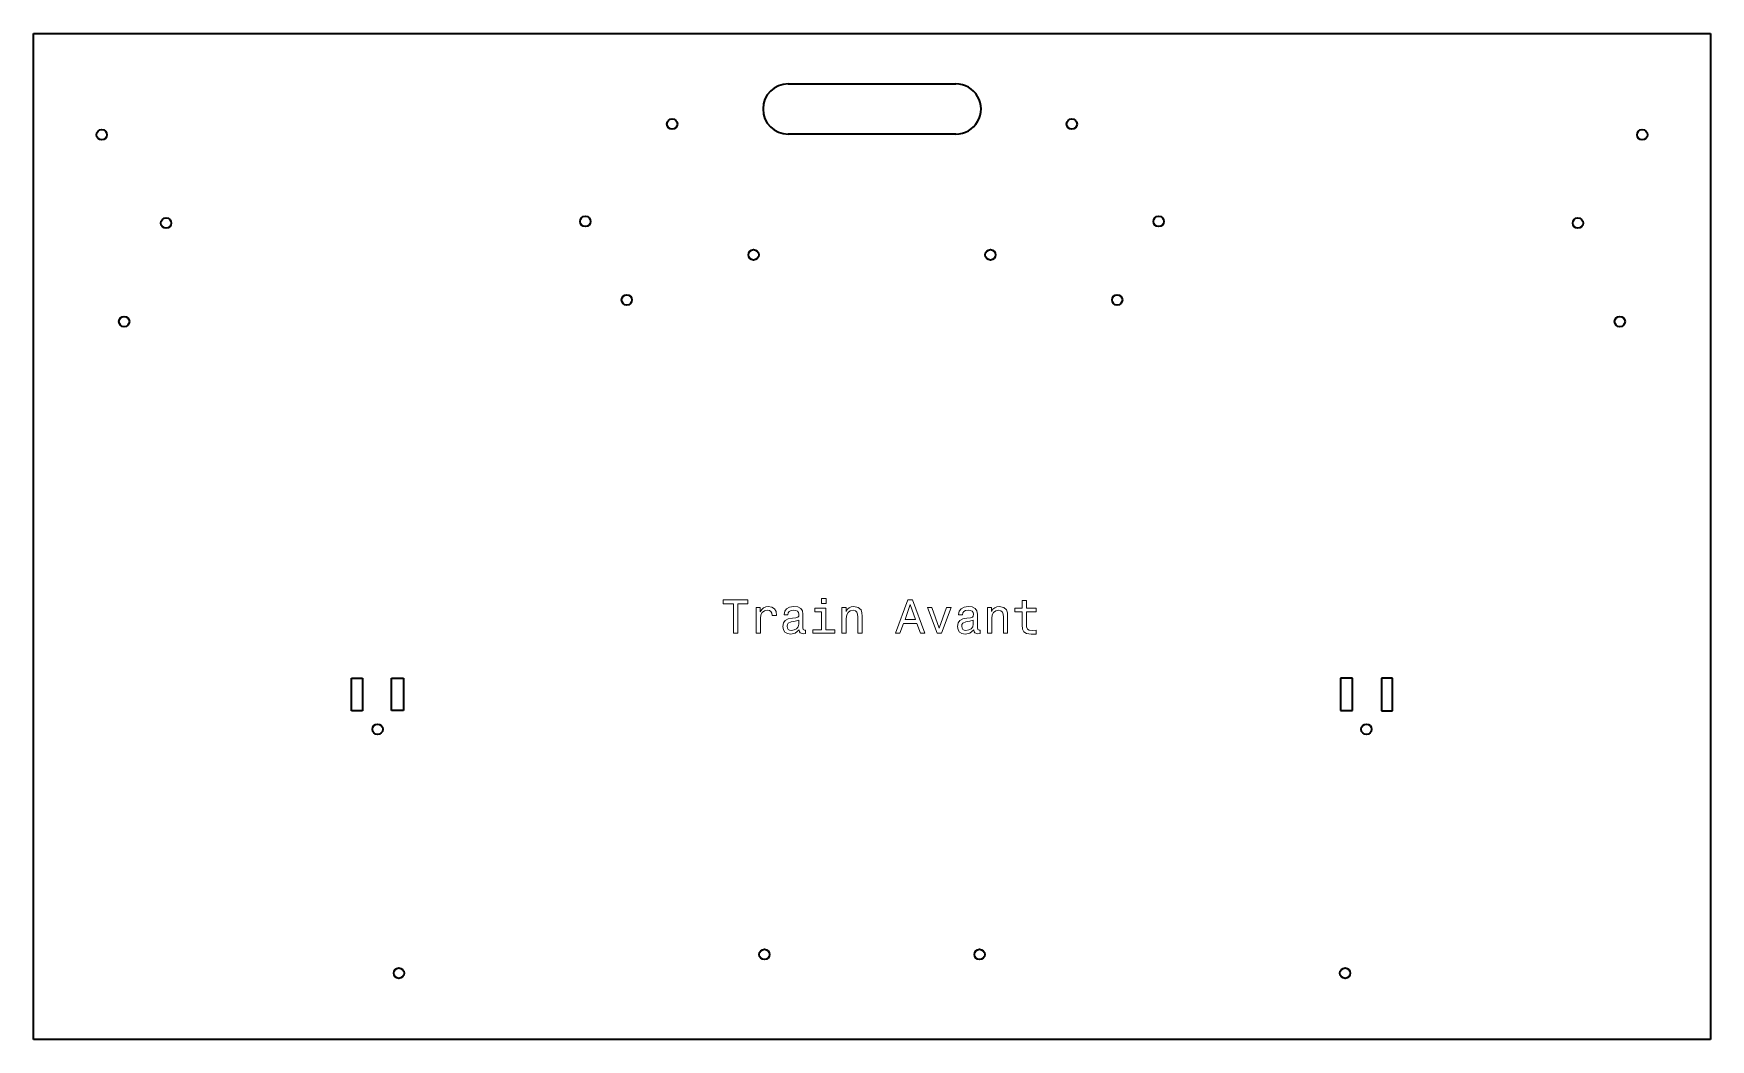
# Model space of a CAD drawing. Extents: x 94 to 1094, y 120 to 720.
import ezdxf

# ---------------------------------------------------------------- set-up
doc = ezdxf.new("R2010")
doc.units = 0

msp = doc.modelspace()

# ---------------------------------------------------------------- linework, layer by layer
at = {"color": 7, "lineweight": 35}
for p, q in [((94.5, 720.5), (1094.5, 720.5)), ((94.5, 120.5), (94.5, 720.5)), ((1094.5, 720.5), (1094.5, 120.5)), ((544.5, 690.5), (644.5, 690.5)), ((644.5, 660.5), (544.5, 660.5)), ((1094.5, 120.5), (94.5, 120.5))]:
    msp.add_line(p, q, dxfattribs=at)
at = {"color": 7, "lineweight": 35, "ltscale": 0.485887}
for p, q in [((284.103516, 316.582123), (284.103516, 336.017609)), ((290.603485, 336.017609), (290.603485, 316.582123)), ((898.396484, 336.017609), (898.396484, 316.582123)), ((904.896484, 316.582123), (904.896484, 336.017609))]:
    msp.add_line(p, q, dxfattribs=at)
at = {"color": 7, "lineweight": 35, "ltscale": 0.162499}
for p, q in [((284.103516, 336.017609), (290.603485, 336.017609)), ((290.603485, 316.582123), (284.103516, 316.582123))]:
    msp.add_line(p, q, dxfattribs=at)
at = {"color": 7, "lineweight": 35, "ltscale": 0.483068}
for p, q in [((307.980896, 316.694885), (307.980896, 336.017609)), ((315.103302, 336.017609), (315.103302, 316.694885)), ((873.896729, 336.017609), (873.896729, 316.694885)), ((881.019104, 316.694885), (881.019104, 336.017609))]:
    msp.add_line(p, q, dxfattribs=at)
at = {"color": 7, "lineweight": 35, "ltscale": 0.17806}
for p, q in [((307.980896, 336.017609), (315.103302, 336.017609)), ((315.103302, 316.694885), (307.980896, 316.694885))]:
    msp.add_line(p, q, dxfattribs=at)
at = {"color": 7, "lineweight": 35, "ltscale": 0.178059}
for p, q in [((881.019104, 336.017609), (873.896729, 336.017609)), ((873.896729, 316.694885), (881.019104, 316.694885))]:
    msp.add_line(p, q, dxfattribs=at)
at = {"color": 7, "lineweight": 35, "ltscale": 0.1625}
for p, q in [((904.896484, 336.017609), (898.396484, 336.017609)), ((898.396484, 316.582123), (904.896484, 316.582123))]:
    msp.add_line(p, q, dxfattribs=at)
at = {"color": 7, "lineweight": 13}
for points in [[(511.848694, 362.747833), (514.5, 362.747833), (514.5, 380.327087), (520.55188, 380.327087), (520.55188, 382.747833), (505.768005, 382.747833), (505.768005, 380.327087), (511.848694, 380.327087)], [(567.093689, 383.439484), (564.413574, 383.439484), (564.413574, 380.557617), (567.093689, 380.557617)], [(608.505737, 362.747833), (611.157043, 362.747833), (613.260803, 368.626801), (621.24353, 368.626801), (623.34729, 362.747833), (626.056213, 362.747833), (618.736328, 382.776642), (615.796814, 382.776642)], [(684.096558, 375.543213), (684.096558, 367.791046), (684.26947, 365.283844), (685.076416, 363.554749), (686.690186, 362.546112), (689.427979, 362.200287), (692.425049, 362.34436), (692.425049, 364.534576), (690.234863, 364.361664), (688.246399, 364.592224), (687.180115, 365.312683), (686.719055, 366.523041), (686.632568, 368.223328), (686.632568, 375.543213), (692.425049, 375.543213), (692.425049, 377.70459), (686.632568, 377.70459), (686.632568, 382.229095), (684.096558, 382.229095), (684.096558, 377.70459), (679.716187, 377.70459), (679.716187, 375.543213)], [(525.508667, 362.747833), (528.044678, 362.747833), (528.044678, 371.595093), (528.304016, 373.727661), (529.082153, 375.255035), (530.350159, 376.177216), (532.050415, 376.494232), (533.31842, 376.292511), (534.26947, 375.716125), (534.845825, 374.736298), (535.047546, 373.410645), (537.612366, 373.410645), (537.266602, 375.744965), (536.315552, 377.416412), (534.73053, 378.425079), (532.569153, 378.770874), (531.099426, 378.540344), (529.831421, 377.963959), (528.70752, 376.984131), (527.814148, 375.658508), (527.814148, 378.223328), (525.508667, 378.223328)], [(551.099426, 364.765137), (551.099426, 364.67868), (551.24353, 363.698853), (551.675781, 363.007202), (553.491333, 362.459656), (554.903442, 362.690186), (554.903442, 364.649841), (554.298279, 364.563385), (553.491333, 364.938049), (553.34729, 366.090759), (553.34729, 374.102295), (553.001465, 376.148407), (551.992798, 377.589325), (550.234863, 378.453888), (547.75647, 378.770874), (545.335754, 378.425079), (543.549011, 377.445251), (542.425049, 375.917847), (542.050415, 373.900574), (542.050415, 373.727661), (544.327087, 373.727661), (544.528809, 374.938049), (545.162842, 375.802582), (546.200317, 376.32132), (547.670044, 376.523041), (549.082153, 376.378967), (550.090759, 375.946686), (550.695984, 375.197388), (550.897705, 374.159943), (550.78241, 372.949554), (550.32135, 372.34436), (549.168579, 372.056183), (547.007202, 371.825653), (544.528809, 371.306915), (542.770874, 370.384735), (541.733398, 368.943787), (541.416443, 366.811249), (541.70459, 364.90921), (542.597961, 363.497101), (544.038879, 362.603729), (546.027405, 362.286743), (548.70752, 362.891937)], [(550.811218, 368.16571), (550.465393, 366.667145), (549.543213, 365.514404), (548.159912, 364.765137), (546.459656, 364.505768), (545.364563, 364.649841), (544.586426, 365.110931), (544.096558, 365.917847), (543.952454, 367.041779), (544.067749, 368.050415), (544.528809, 368.770874), (546.373169, 369.57782), (548.70752, 369.923615), (550.811218, 370.615265)], [(567.007202, 364.880402), (567.007202, 377.70459), (560.494263, 377.70459), (560.494263, 375.543213), (564.471191, 375.543213), (564.471191, 364.880402), (559.283875, 364.880402), (559.283875, 362.747833), (572.252197, 362.747833), (572.252197, 364.880402)], [(576.60376, 362.747833), (579.139771, 362.747833), (579.139771, 371.681549), (579.39917, 373.727661), (580.234863, 375.226227), (581.531677, 376.148407), (583.260803, 376.494232), (584.644104, 376.206055), (585.508667, 375.427948), (585.940918, 374.131104), (586.085022, 372.402008), (586.085022, 362.747833), (588.621033, 362.747833), (588.621033, 372.920746), (588.505737, 374.966858), (587.987061, 376.667145), (586.286743, 378.223328), (583.635437, 378.770874), (582.16571, 378.569153), (580.926514, 378.021606), (579.860229, 377.099426), (579.024475, 375.860229), (579.024475, 378.223328), (576.60376, 378.223328)], [(614.182983, 371.076355), (617.266602, 379.894806), (620.350159, 371.076355)], [(633.289612, 362.747833), (635.969727, 362.747833), (641.618164, 378.223328), (638.995667, 378.223328), (634.644104, 365.744965), (630.206055, 378.223328), (627.554749, 378.223328)], [(655.19165, 364.765137), (655.19165, 364.67868), (655.335754, 363.698853), (655.768005, 363.007202), (657.583557, 362.459656), (658.995667, 362.690186), (658.995667, 364.649841), (658.390503, 364.563385), (657.583557, 364.938049), (657.439453, 366.090759), (657.439453, 374.102295), (657.093628, 376.148407), (656.085022, 377.589325), (654.327087, 378.453888), (651.848694, 378.770874), (649.427979, 378.425079), (647.641235, 377.445251), (646.517273, 375.917847), (646.142639, 373.900574), (646.142639, 373.727661), (648.419312, 373.727661), (648.621033, 374.938049), (649.255066, 375.802582), (650.29248, 376.32132), (651.762268, 376.523041), (653.174316, 376.378967), (654.182983, 375.946686), (654.788208, 375.197388), (654.989929, 374.159943), (654.874634, 372.949554), (654.413574, 372.34436), (653.260803, 372.056183), (651.099426, 371.825653), (648.621033, 371.306915), (646.863098, 370.384735), (645.825684, 368.943787), (645.508667, 366.811249), (645.796814, 364.90921), (646.690186, 363.497101), (648.131104, 362.603729), (650.119629, 362.286743), (652.799683, 362.891937)], [(654.903442, 368.16571), (654.557617, 366.667145), (653.635437, 365.514404), (652.252197, 364.765137), (650.55188, 364.505768), (649.456787, 364.649841), (648.678711, 365.110931), (648.188782, 365.917847), (648.044678, 367.041779), (648.159912, 368.050415), (648.621033, 368.770874), (650.465454, 369.57782), (652.799683, 369.923615), (654.903442, 370.615265)], [(663.34729, 362.747833), (665.883301, 362.747833), (665.883301, 371.681549), (666.142639, 373.727661), (666.978394, 375.226227), (668.275208, 376.148407), (670.004333, 376.494232), (671.387634, 376.206055), (672.252197, 375.427948), (672.684448, 374.131104), (672.828552, 372.402008), (672.828552, 362.747833), (675.364563, 362.747833), (675.364563, 372.920746), (675.249268, 374.966858), (674.730591, 376.667145), (673.030273, 378.223328), (670.378967, 378.770874), (668.909241, 378.569153), (667.670044, 378.021606), (666.60376, 377.099426), (665.768005, 375.860229), (665.768005, 378.223328), (663.34729, 378.223328)]]:
    msp.add_lwpolyline(points, close=True, dxfattribs=at)
at = {"color": 7, "lineweight": 35}
for centre in [(135.176575, 660.157837), (475.341003, 666.530212), (713.658997, 666.530212), (1053.823486, 660.157837), (173.554504, 607.455933), (423.552673, 608.413208), (765.447327, 608.413208), (1015.445496, 607.455933), (523.90918, 588.511597), (665.09082, 588.511597), (448.275146, 561.615601), (740.724854, 561.615601), (148.554626, 548.669312), (1040.445313, 548.669312), (299.671692, 305.491699), (889.328308, 305.491699), (530.347778, 171.199814), (658.652222, 171.199814), (312.37854, 160.031555), (876.62146, 160.031555)]:
    msp.add_circle(centre, 3.1, dxfattribs=at)
for centre, start, end in [((544.5, 675.5), 90.000003, 269.999997), ((644.5, 675.5), 269.999997, 90.000003)]:
    msp.add_arc(centre, 15, start, end, dxfattribs=at)

doc.saveas('drawing.dxf')
